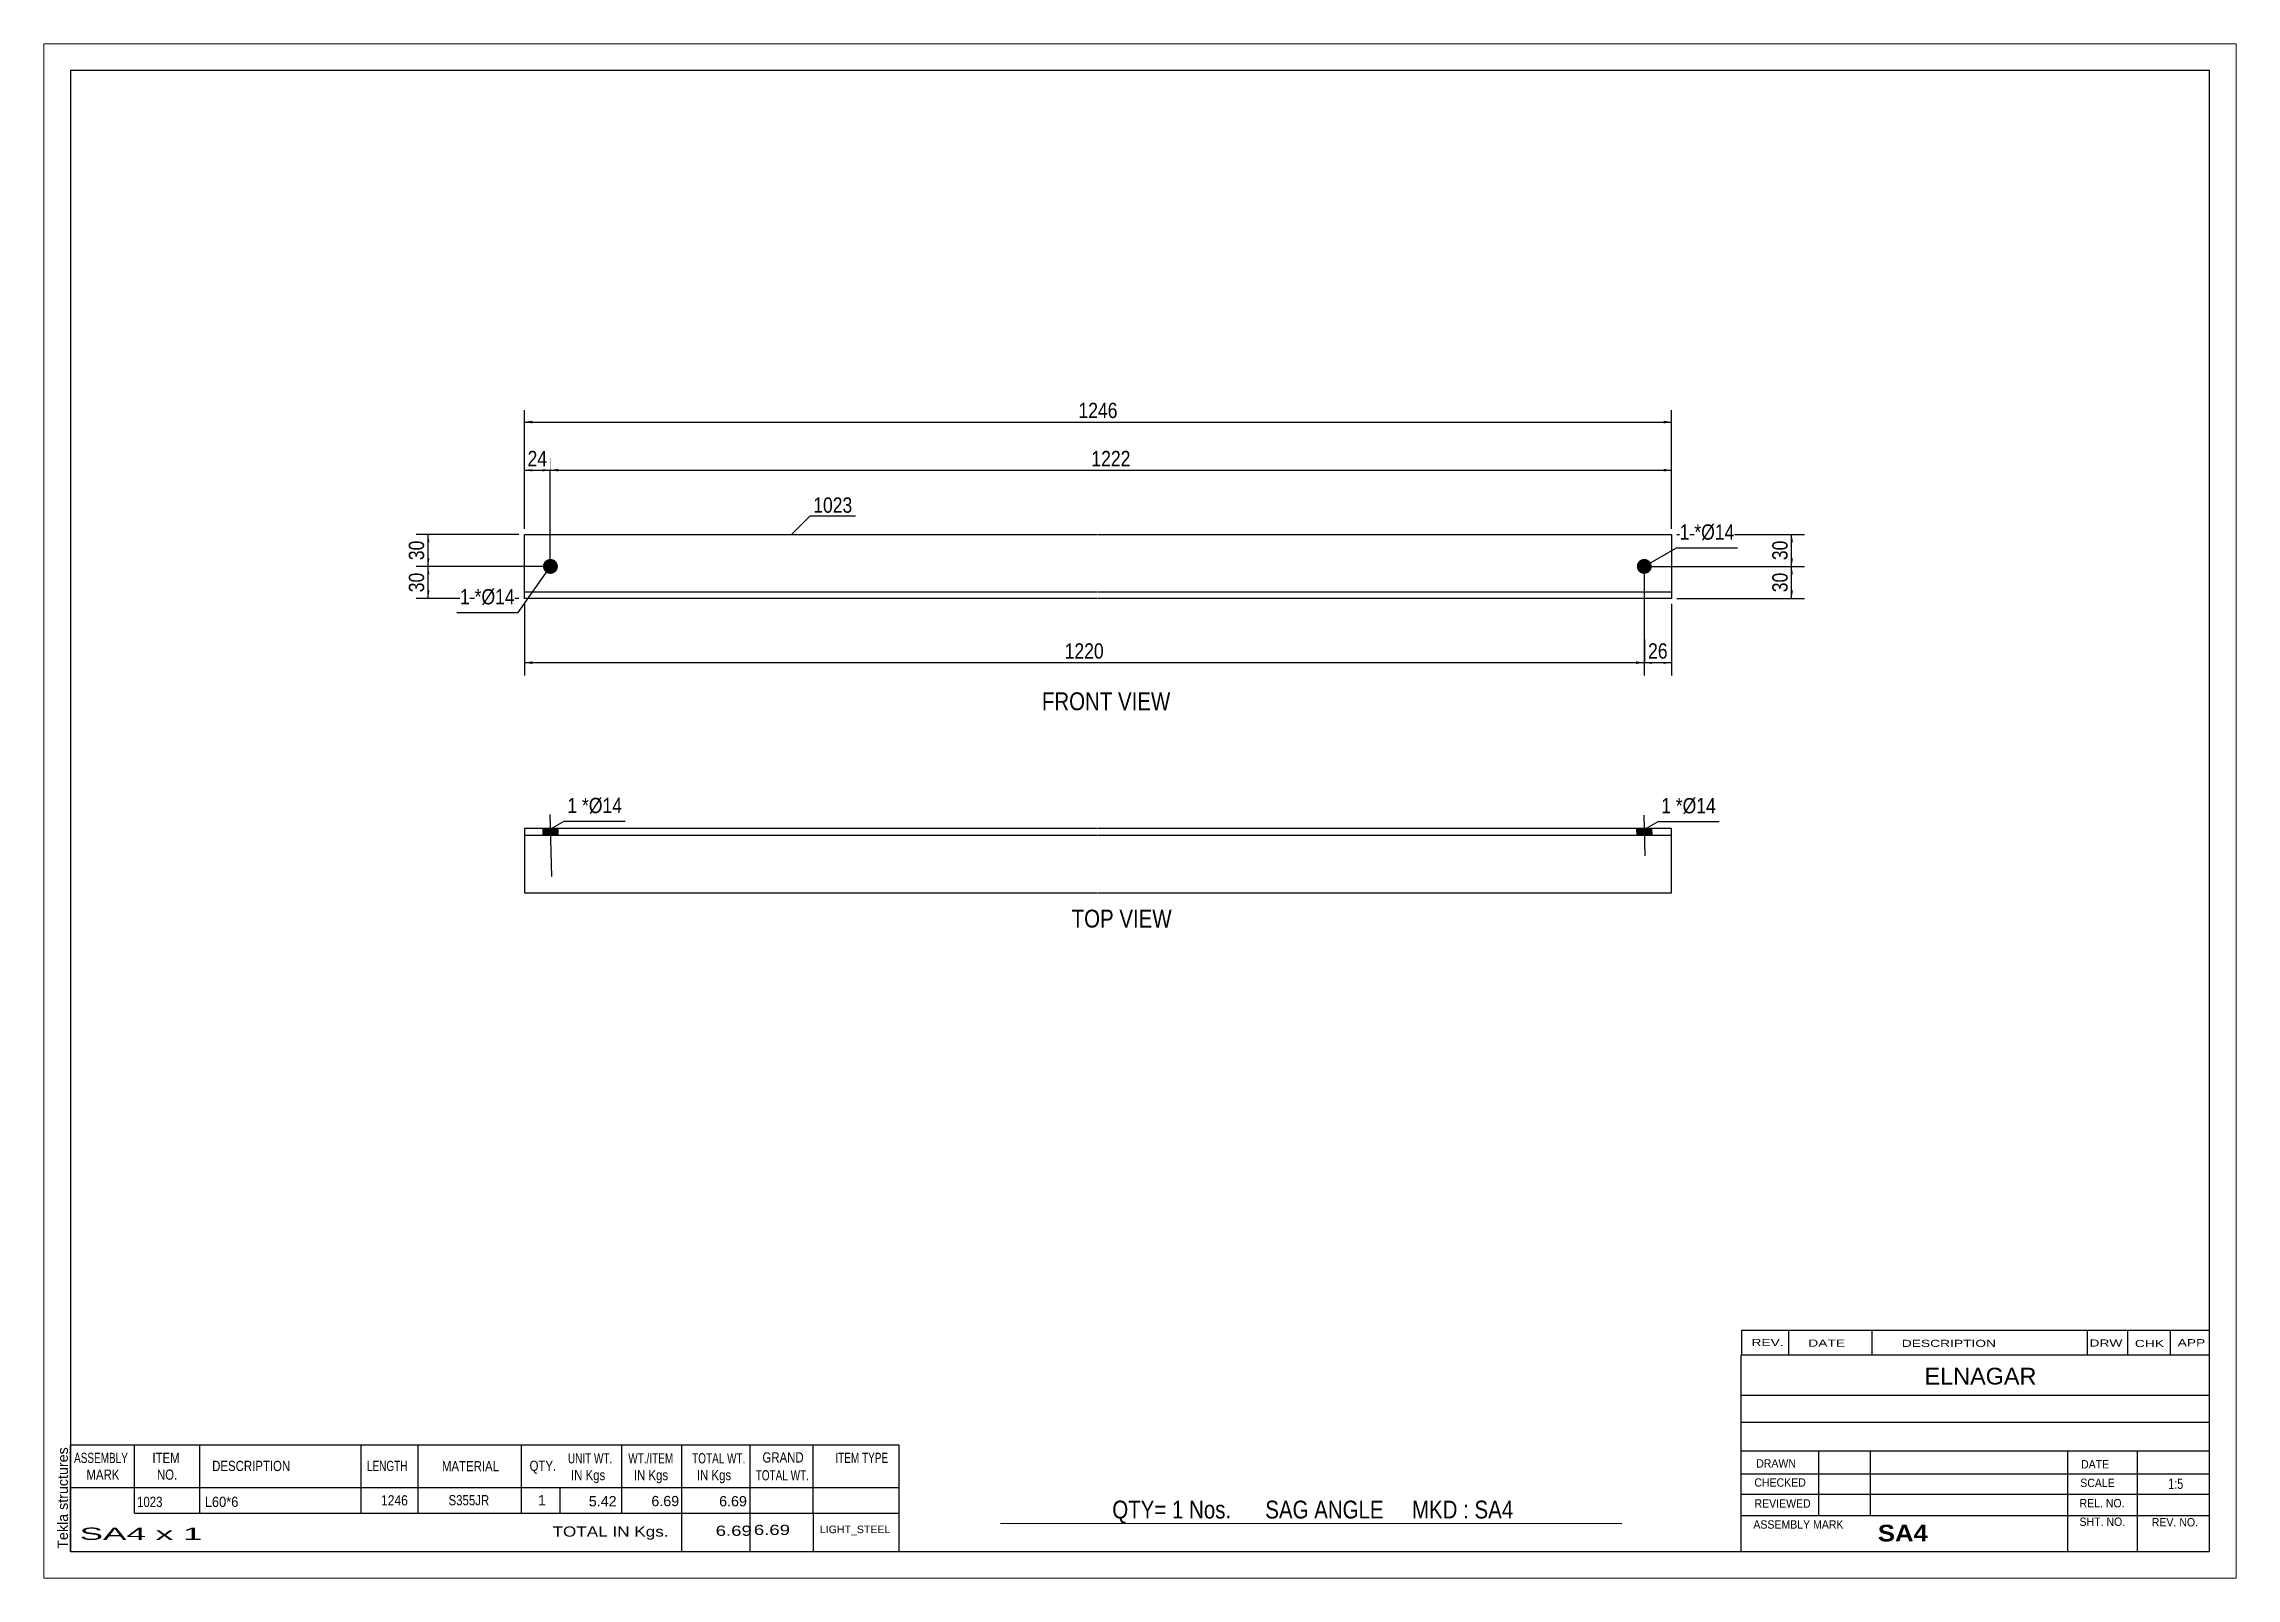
# Paper-space layout 'Layout1' of a CAD drawing. Header units: millimetres. Extents: x 0 to 410, y 0 to 287.
# The model-space entities are those that its viewports show. They can reach past a viewport. Long polylines and large blocks are cut down to what shows.
import ezdxf

# ---------------------------------------------------------------- set-up
doc = ezdxf.new("R2010")
doc.units = ezdxf.units.MM
doc.layers.add('Viewport layer', color=7, linetype='Continuous', plot=False)
doc.styles.add('Arial', font='ARIAL.TTF', dxfattribs={"height": 0.2})
doc.styles.add('Arial Bold', font='ARIALBD.TTF', dxfattribs={"height": 0.2})
doc.styles.add('Arial Narrow', font='ARIALN.TTF', dxfattribs={"height": 0.2})

# ---------------------------------------------------------------- blocks, each defined once
blk = doc.blocks.new('Unknown-629077594-1537')
at = {"color": 5, "linetype": 'Continuous'}
for p, q in [((405, 282), (5, 282)), ((5, 282), (5, 5)), ((405, 5), (405, 282)), ((5, 5), (405, 5))]:
    blk.add_line(p, q, dxfattribs=at)
at = {"color": 174, "linetype": 'Continuous', "style": 'Arial'}
blk.add_text('Tekla structures', height=1.9102, rotation=90, dxfattribs=at).set_placement((4.5, 5.5))
blk = doc.blocks.new('Unknown-629077594-11 - 1233')
at = {"color": 0, "linetype": 'Continuous'}
blk.add_wipeout([(210.72, 162.35), (210.72, 165.85), (186.65, 165.85), (186.65, 162.35)], dxfattribs=at)
at = {"color": 96, "linetype": 'Continuous', "style": 'Arial Narrow'}
blk.add_text('FRONT VIEW', height=3.34, dxfattribs=at).set_placement((186.65, 162.35))
blk = doc.blocks.new('Unknown-629077594-12 - 1284')
at = {"color": 0, "linetype": 'Continuous'}
blk.add_wipeout([(210.95, 121.7), (210.95, 125.2), (192.21, 125.2), (192.21, 121.7)], dxfattribs=at)
at = {"color": 96, "linetype": 'Continuous', "style": 'Arial Narrow'}
blk.add_text('TOP VIEW', height=3.34, dxfattribs=at).set_placement((192.21, 121.7))
blk = doc.blocks.new('Part-629077594-1280 - 1233')
at = {"color": 2, "linetype": 'Continuous'}
for p, q in [((89.86, 183.25), (89.86, 195.25)), ((89.86, 195.25), (196.95, 195.25)), ((197.05, 195.25), (304.42, 195.25)), ((304.42, 195.25), (304.42, 183.25)), ((196.95, 184.45), (89.86, 184.45)), ((196.95, 183.25), (89.86, 183.25)), ((304.42, 184.45), (197.05, 184.45)), ((304.42, 183.25), (197.05, 183.25))]:
    blk.add_line(p, q, dxfattribs=at)
blk = doc.blocks.new('Bolt-629077594-1281 - 1233')
at = {"linetype": 'Continuous'}
blk.add_hatch(color=3, dxfattribs=at).paths.add_polyline_path([(93.34, 189.26), (93.38, 189.55), (93.47, 189.83), (93.61, 190.08), (93.81, 190.3), (94.05, 190.47), (94.32, 190.59), (94.6, 190.64), (94.9, 190.64), (95.18, 190.58), (95.45, 190.46), (95.68, 190.29), (95.88, 190.07), (96.02, 189.81), (96.11, 189.54), (96.14, 189.24), (96.11, 188.95), (96.02, 188.68), (95.87, 188.42), (95.67, 188.21), (95.44, 188.04), (95.17, 187.92), (94.88, 187.86), (94.59, 187.86), (94.3, 187.92), (94.04, 188.04), (93.8, 188.22), (93.61, 188.43), (93.46, 188.69), (93.37, 188.97)])
at = {"color": 3, "linetype": 'Continuous'}
blk.add_line((94.65, 189.25), (94.93, 189.25), dxfattribs=at)
blk = doc.blocks.new('Bolt-629077594-1282 - 1233')
at = {"linetype": 'Continuous'}
blk.add_hatch(color=3, dxfattribs=at).paths.add_polyline_path([(297.91, 189.26), (297.94, 189.55), (298.03, 189.83), (298.18, 190.08), (298.38, 190.3), (298.61, 190.47), (298.88, 190.58), (299.17, 190.64), (299.46, 190.64), (299.75, 190.58), (300.01, 190.46), (300.25, 190.29), (300.44, 190.07), (300.59, 189.81), (300.68, 189.53), (300.71, 189.24), (300.67, 188.95), (300.58, 188.67), (300.43, 188.42), (300.24, 188.21), (300, 188.03), (299.73, 187.92), (299.45, 187.86), (299.15, 187.86), (298.87, 187.92), (298.6, 188.04), (298.37, 188.21), (298.17, 188.43), (298.03, 188.69), (297.94, 188.97)])
at = {"color": 3, "linetype": 'Continuous'}
blk.add_line((299.21, 189.25), (299.4, 189.25), dxfattribs=at)
blk = doc.blocks.new('Bolt-629077594-1287 - 1284')
at = {"linetype": 'Continuous'}
blk.add_hatch(color=3, dxfattribs=at).paths.add_polyline_path([(300.67, 140.27), (297.88, 140.2), (297.91, 138.93), (300.71, 139)])
at = {"color": 3, "linetype": 'Continuous'}
for p, q in [((297.88, 140.2), (297.91, 138.93)), ((299.21, 142.73), (299.4, 135.14)), ((300.67, 140.27), (300.71, 139))]:
    blk.add_line(p, q, dxfattribs=at)
blk = doc.blocks.new('Part-629077594-1285 - 1284')
at = {"color": 2, "linetype": 'Continuous'}
for p, q in [((89.86, 140.2), (89.86, 128.2)), ((196.95, 140.2), (89.86, 140.2)), ((304.42, 140.2), (197.05, 140.2)), ((304.42, 128.2), (304.42, 140.2)), ((89.86, 139), (196.95, 139)), ((197.05, 139), (304.42, 139)), ((89.86, 128.2), (196.95, 128.2)), ((197.05, 128.2), (304.42, 128.2))]:
    blk.add_line(p, q, dxfattribs=at)
blk = doc.blocks.new('Bolt-629077594-1286 - 1284')
at = {"linetype": 'Continuous'}
blk.add_hatch(color=3, dxfattribs=at).paths.add_polyline_path([(96.11, 140.27), (93.31, 140.2), (93.34, 138.93), (96.14, 139)])
at = {"color": 3, "linetype": 'Continuous'}
for p, q in [((93.31, 140.2), (93.34, 138.93)), ((94.65, 142.82), (94.93, 131.22)), ((96.11, 140.27), (96.14, 139))]:
    blk.add_line(p, q, dxfattribs=at)
blk = doc.blocks.new('StraightDimension-629077594-1291 - 1233')
at = {"linetype": 'Continuous'}
for points in [[(300.78, 171), (299.28, 171.25), (300.78, 171.5)], [(302.92, 171.5), (304.42, 171.25), (302.92, 171)]]:
    blk.add_hatch(color=7, dxfattribs=at).paths.add_polyline_path(points)
at = {"color": 7, "linetype": 'Continuous'}
for p, q in [((299.28, 188.25), (299.28, 168.85)), ((304.42, 182.25), (304.42, 168.85)), ((299.28, 171.25), (304.42, 171.25))]:
    blk.add_line(p, q, dxfattribs=at)
at = {"color": 0}
blk.add_wipeout([(304.28, 171.4), (304.28, 175.6), (299.42, 175.6), (299.42, 171.4)], dxfattribs=at)
at = {"color": 3, "style": 'Arial Narrow'}
blk.add_text('26', height=2.863, dxfattribs=at).set_placement((300.02, 172))
blk = doc.blocks.new('StraightDimension-629077594-1292 - 1233')
at = {"linetype": 'Continuous'}
for points in [[(91.36, 171), (89.86, 171.25), (91.36, 171.5)], [(297.78, 171.5), (299.28, 171.25), (297.78, 171)]]:
    blk.add_hatch(color=7, dxfattribs=at).paths.add_polyline_path(points)
at = {"color": 7, "linetype": 'Continuous'}
for p, q in [((299.28, 188.25), (299.28, 168.85)), ((89.86, 182.25), (89.86, 168.85)), ((89.86, 171.25), (299.28, 171.25))]:
    blk.add_line(p, q, dxfattribs=at)
at = {"color": 0}
blk.add_wipeout([(198.83, 171.4), (198.83, 175.6), (190.31, 175.6), (190.31, 171.4)], dxfattribs=at)
at = {"color": 3, "style": 'Arial Narrow'}
blk.add_text('1220', height=2.863, dxfattribs=at).set_placement((190.91, 172))
blk = doc.blocks.new('StraightDimension-629077594-1300 - 1233')
at = {"linetype": 'Continuous'}
for points in [[(96.22, 207), (94.72, 207.25), (96.22, 207.5)], [(302.92, 207.5), (304.42, 207.25), (302.92, 207)]]:
    blk.add_hatch(color=7, dxfattribs=at).paths.add_polyline_path(points)
at = {"color": 7, "linetype": 'Continuous'}
for p, q in [((94.72, 190.25), (94.72, 209.5)), ((304.42, 196.25), (304.42, 209.5)), ((94.72, 207.25), (304.42, 207.25))]:
    blk.add_line(p, q, dxfattribs=at)
at = {"color": 0}
blk.add_wipeout([(203.83, 207.4), (203.83, 211.6), (195.31, 211.6), (195.31, 207.4)], dxfattribs=at)
at = {"color": 3, "style": 'Arial Narrow'}
blk.add_text('1222', height=2.863, dxfattribs=at).set_placement((195.91, 208))
blk = doc.blocks.new('StraightDimension-629077594-1301 - 1233')
at = {"linetype": 'Continuous'}
for points in [[(91.36, 207), (89.86, 207.25), (91.36, 207.5)], [(93.22, 207.5), (94.72, 207.25), (93.22, 207)]]:
    blk.add_hatch(color=7, dxfattribs=at).paths.add_polyline_path(points)
at = {"color": 7, "linetype": 'Continuous'}
for p, q in [((89.86, 196.25), (89.86, 209.5)), ((94.72, 190.25), (94.72, 209.5)), ((89.86, 207.25), (94.72, 207.25))]:
    blk.add_line(p, q, dxfattribs=at)
at = {"color": 0}
blk.add_wipeout([(94.72, 207.4), (94.72, 211.6), (89.86, 211.6), (89.86, 207.4)], dxfattribs=at)
at = {"color": 3, "style": 'Arial Narrow'}
blk.add_text('24', height=2.863, dxfattribs=at).set_placement((90.46, 208))
blk = doc.blocks.new('StraightDimension-629077594-1308 - 1233')
at = {"linetype": 'Continuous'}
for points in [[(91.36, 216), (89.86, 216.25), (91.36, 216.5)], [(302.92, 216.5), (304.42, 216.25), (302.92, 216)]]:
    blk.add_hatch(color=7, dxfattribs=at).paths.add_polyline_path(points)
at = {"color": 7, "linetype": 'Continuous'}
for p, q in [((89.86, 196.25), (89.86, 218.5)), ((304.42, 196.25), (304.42, 218.5)), ((89.86, 216.25), (304.42, 216.25))]:
    blk.add_line(p, q, dxfattribs=at)
at = {"color": 0}
blk.add_wipeout([(201.4, 216.4), (201.4, 220.6), (192.89, 220.6), (192.89, 216.4)], dxfattribs=at)
at = {"color": 3, "style": 'Arial Narrow'}
blk.add_text('1246', height=2.863, dxfattribs=at).set_placement((193.49, 217))
blk = doc.blocks.new('StraightDimension-629077594-1656 - 1233')
at = {"linetype": 'Continuous'}
for points in [[(71.61, 193.75), (71.86, 195.25), (72.11, 193.75)], [(72.11, 190.75), (71.86, 189.25), (71.61, 190.75)]]:
    blk.add_hatch(color=7, dxfattribs=at).paths.add_polyline_path(points)
at = {"color": 7, "linetype": 'Continuous'}
for p, q in [((88.86, 195.25), (69.61, 195.25)), ((71.86, 189.25), (71.86, 195.25)), ((93.72, 189.25), (69.61, 189.25))]:
    blk.add_line(p, q, dxfattribs=at)
at = {"color": 0}
blk.add_wipeout([(71.71, 194.68), (67.51, 194.68), (67.51, 189.82), (71.71, 189.82)], dxfattribs=at)
at = {"color": 3, "style": 'Arial Narrow'}
blk.add_text('30', height=2.863, rotation=90.0002, dxfattribs=at).set_placement((71.11, 190.42))
blk = doc.blocks.new('StraightDimension-629077594-1657 - 1233')
at = {"linetype": 'Continuous'}
for points in [[(71.61, 187.75), (71.86, 189.25), (72.11, 187.75)], [(72.11, 184.75), (71.86, 183.25), (71.61, 184.75)]]:
    blk.add_hatch(color=7, dxfattribs=at).paths.add_polyline_path(points)
at = {"color": 7, "linetype": 'Continuous'}
for p, q in [((93.72, 189.25), (69.61, 189.25)), ((71.86, 183.25), (71.86, 189.25)), ((88.86, 183.25), (69.61, 183.25))]:
    blk.add_line(p, q, dxfattribs=at)
at = {"color": 0}
blk.add_wipeout([(71.71, 188.68), (67.51, 188.68), (67.51, 183.82), (71.71, 183.82)], dxfattribs=at)
at = {"color": 3, "style": 'Arial Narrow'}
blk.add_text('30', height=2.863, rotation=90.0002, dxfattribs=at).set_placement((71.11, 184.42))
blk = doc.blocks.new('StraightDimension-629077594-1673 - 1233')
at = {"linetype": 'Continuous'}
for points in [[(326.61, 193.75), (326.86, 195.25), (327.11, 193.75)], [(327.11, 190.75), (326.86, 189.25), (326.61, 190.75)]]:
    blk.add_hatch(color=7, dxfattribs=at).paths.add_polyline_path(points)
at = {"color": 7, "linetype": 'Continuous'}
for p, q in [((305.42, 195.25), (329.26, 195.25)), ((326.86, 189.25), (326.86, 195.25)), ((300.35, 189.25), (329.26, 189.25))]:
    blk.add_line(p, q, dxfattribs=at)
at = {"color": 0}
blk.add_wipeout([(326.71, 194.68), (322.51, 194.68), (322.51, 189.82), (326.71, 189.82)], dxfattribs=at)
at = {"color": 3, "style": 'Arial Narrow'}
blk.add_text('30', height=2.863, rotation=90.0002, dxfattribs=at).set_placement((326.11, 190.42))
blk = doc.blocks.new('StraightDimension-629077594-1674 - 1233')
at = {"linetype": 'Continuous'}
for points in [[(326.61, 187.75), (326.86, 189.25), (327.11, 187.75)], [(327.11, 184.75), (326.86, 183.25), (326.61, 184.75)]]:
    blk.add_hatch(color=7, dxfattribs=at).paths.add_polyline_path(points)
at = {"color": 7, "linetype": 'Continuous'}
for p, q in [((300.35, 189.25), (329.26, 189.25)), ((326.86, 183.25), (326.86, 189.25)), ((305.42, 183.25), (329.26, 183.25))]:
    blk.add_line(p, q, dxfattribs=at)
at = {"color": 0}
blk.add_wipeout([(326.71, 188.68), (322.51, 188.68), (322.51, 183.82), (326.71, 183.82)], dxfattribs=at)
at = {"color": 3, "style": 'Arial Narrow'}
blk.add_text('30', height=2.863, rotation=90.0002, dxfattribs=at).set_placement((326.11, 184.42))
blk = doc.blocks.new('CBS_BOM-629077594-1709')
at = {"color": 7, "linetype": 'Continuous'}
for p, q in [((4.97, 16.97), (4.97, 24.97)), ((4.97, 24.97), (159.89, 24.97)), ((16.97, 16.97), (16.97, 24.97)), ((29.16, 16.97), (29.16, 24.97)), ((59.32, 16.97), (59.32, 24.97)), ((70, 16.97), (70, 24.97)), ((89.32, 16.97), (89.32, 24.97)), ((108.12, 16.97), (108.12, 24.97)), ((119.33, 16.97), (119.33, 24.97)), ((132.12, 16.97), (132.12, 24.97)), ((143.87, 16.97), (143.87, 24.97)), ((159.89, 24.96), (159.89, 16.98)), ((4.97, 16.97), (159.89, 16.97)), ((4.97, 12.17), (4.97, 16.97)), ((16.97, 12.17), (16.97, 16.97)), ((29.16, 12.17), (29.16, 16.97)), ((59.32, 12.17), (59.32, 16.97)), ((70, 12.17), (70, 16.97)), ((89.32, 12.17), (89.32, 16.97)), ((96.58, 12.17), (96.58, 16.97)), ((108.12, 12.17), (108.12, 16.97)), ((119.33, 12.17), (119.33, 16.97)), ((132.12, 12.17), (132.12, 16.97)), ((143.89, 12.17), (143.89, 16.97)), ((159.89, 16.97), (159.89, 12.17)), ((4.97, 4.97), (4.97, 12.15)), ((16.97, 12.17), (159.89, 12.17)), ((119.33, 4.97), (119.33, 12.15)), ((132.12, 4.97), (132.12, 12.15)), ((143.93, 4.97), (143.93, 12.15)), ((159.89, 12.17), (159.89, 4.97)), ((4.97, 4.97), (159.89, 4.97))]:
    blk.add_line(p, q, dxfattribs=at)
at = {"color": 3, "linetype": 'Continuous', "style": 'Arial'}
for s, height, width, p in [('ASSEMBLY', 1.91, 0.7, (5.65, 21.54)), ('ITEM', 1.91, 0.8, (20.3, 21.54)), ('DESCRIPTION', 1.9102, 0.8, (31.48, 20.04)), ('LENGTH', 1.91, 0.7, (60.43, 20.04)), ('MATERIAL', 1.91, 0.8, (74.45, 19.99)), ('QTY.', 1.91, 0.8, (90.84, 20.07)), ('UNIT WT.', 1.91, 0.7, (98.01, 21.47)), ('WT./ITEM', 1.91, 0.7, (109.3, 21.47)), ('TOTAL WT.', 1.91, 0.7, (121.24, 21.47)), ('GRAND', 1.91, 0.8, (134.39, 21.63)), ('ITEM TYPE', 1.91, 0.7, (148.03, 21.55)), ('MARK', 1.91, 0.8, (7.97, 18.41)), ('NO.', 1.91, 0.8, (21.15, 18.41)), ('IN Kgs', 1.91, 0.8, (98.59, 18.33)), ('IN Kgs', 1.91, 0.8, (110.34, 18.33)), ('IN Kgs', 1.91, 0.8, (122.13, 18.33)), ('TOTAL WT.', 1.91, 0.7, (133.13, 18.29))]:
    blk.add_text(s, height=height, dxfattribs=dict(at, width=width)).set_placement(p)
at = {"color": 7, "linetype": 'Continuous', "style": 'Arial'}
for s, width, p in [('1023', 0.8, (17.43, 13.32)), ('L60*6', 0.9, (30.1, 13.32)), ('1246', 0.85, (63.04, 13.6)), ('S355JR', 0.8, (75.69, 13.63))]:
    blk.add_text(s, height=1.91, dxfattribs=dict(at, width=width)).set_placement(p)
for s, p in [('1', (92.41, 13.63)), ('5.42', (101.92, 13.44)), ('6.69', (113.62, 13.47)), ('6.69', (126.29, 13.44))]:
    blk.add_text(s, height=1.91, dxfattribs=at).set_placement(p)
at = {"color": 6, "linetype": 'Continuous', "style": 'Arial'}
for s, height, width, p in [('SA4 x 1', 2.292, 2.05, (6.69, 7.16)), ('TOTAL IN Kgs.', 1.9102, 1.2, (95.13, 7.77)), ('6.69', 1.91, 1.3, (125.65, 7.92)), ('6.69', 1.91, 1.3, (132.79, 8.08))]:
    blk.add_text(s, height=height, dxfattribs=dict(at, width=width)).set_placement(p)
blk.add_text('LIGHT_STEEL', height=1.4135, dxfattribs=at).set_placement((145.14, 8.42))
blk = doc.blocks.new('CBS_CALLOFF-629077594-1710')
at = {"color": 7, "linetype": 'Continuous'}
blk.add_line((178.88, 10.27), (295.11, 10.25), dxfattribs=at)
at = {"color": 3, "linetype": 'Continuous', "style": 'Arial Narrow'}
blk.add_text('QTY= 1 Nos.      SAG ANGLE     MKD : SA4', height=3.3405, dxfattribs=at).set_placement((199.82, 11.16))
blk = doc.blocks.new('CBS_NAME_BLOG-629077594-1711')
at = {"color": 7, "linetype": 'Continuous'}
for p, q in [((317.41, 41.75), (404.93, 41.75)), ((317.41, 5.04), (317.41, 41.75)), ((317.41, 34.21), (404.93, 34.21)), ((317.48, 29.16), (405, 29.16)), ((317.41, 23.79), (404.93, 23.79)), ((331.93, 11.68), (331.93, 23.78)), ((341.62, 11.71), (341.62, 23.78)), ((378.53, 5.04), (378.53, 23.77)), ((391.58, 5.04), (391.58, 23.78)), ((317.42, 19.49), (405, 19.51)), ((317.41, 15.74), (404.93, 15.74)), ((317.41, 11.7), (404.93, 11.7)), ((317.41, 5), (405, 5))]:
    blk.add_line(p, q, dxfattribs=at)
at = {"color": 3, "linetype": 'Continuous', "style": 'Arial'}
blk.add_text('ELNAGAR', height=3.133, dxfattribs=at).set_placement((351.73, 36.22))
at = {"color": 3, "linetype": 'Continuous'}
for s, height, style, width, p in [('DRAWN', 1.566, 'Arial', 0.9, (320.24, 20.68)), ('DATE', 1.566, 'Arial', 0.9, (381, 20.52)), ('CHECKED', 1.566, 'Arial', 0.9, (319.89, 17.11)), ('SCALE', 1.566, 'Arial', 0.9, (380.85, 17.04)), ('1:5', 1.957, 'Arial Narrow', 0.9, (397.3, 16.68)), ('REVIEWED', 1.566, 'Arial', 0.9, (319.93, 13.19)), ('REL. NO.', 1.566, 'Arial', 0.9, (380.71, 13.24)), ('ASSEMBLY MARK', 1.5663, 'Arial', 0.9, (319.71, 9.26)), ('SA4', 3.131, 'Arial Bold', 1.1, (342.99, 6.86)), ('SHT. NO.', 1.566, 'Arial', 0.9, (380.71, 9.77)), ('REV. NO.', 1.566, 'Arial', 0.9, (394.23, 9.68))]:
    blk.add_text(s, height=height, dxfattribs=dict(at, style=style, width=width)).set_placement(p)
blk = doc.blocks.new('CBS_REVISION-629077594-1712')
at = {"color": 7, "linetype": 'Continuous'}
for p, q in [((317.49, 46.38), (404.99, 46.38)), ((317.49, 46.38), (317.49, 41.75)), ((326.29, 46.38), (326.29, 41.75)), ((341.88, 46.38), (341.88, 41.81)), ((382.14, 46.38), (382.14, 41.75)), ((389.68, 46.38), (389.68, 41.75)), ((397.63, 46.38), (397.63, 41.75)), ((317.49, 41.75), (404.99, 41.75))]:
    blk.add_line(p, q, dxfattribs=at)
at = {"color": 7, "style": 'Arial Narrow', "width": 1.7}
for s, height, p in [('REV.', 1.326, (319.35, 43.43)), ('DATE', 1.326, (329.98, 43.31)), ('DESCRIPTION', 1.3257, (347.46, 43.26)), ('DRW', 1.326, (382.57, 43.32)), ('CHK', 1.326, (391.06, 43.23)), ('APP', 1.326, (399.06, 43.38))]:
    blk.add_text(s, height=height, dxfattribs=at).set_placement(p)
blk = doc.blocks.new('Mark-629077594-1327 - 1233')
at = {"color": 0}
blk.add_wipeout([(151.2, 199.29), (151.2, 202.29), (143.89, 202.29), (143.89, 199.29)], dxfattribs=at)
blk.add_wipeout([(151.2, 199.29), (151.2, 202.29), (143.89, 202.29), (143.89, 199.29)], dxfattribs=at)
at = {"color": 7, "linetype": 'Continuous'}
for p, q in [((139.75, 195.15), (143.29, 198.69)), ((143.29, 198.69), (151.8, 198.69))]:
    blk.add_line(p, q, dxfattribs=at)
at = {"color": 3, "style": 'Arial Narrow'}
blk.add_text('1023', height=2.863, dxfattribs=at).set_placement((143.89, 199.29))
blk = doc.blocks.new('Mark-629077594-1332 - 1233')
at = {"color": 0}
blk.add_wipeout([(79.66, 182.15), (79.66, 185.15), (77.83, 185.15), (77.83, 182.15)], dxfattribs=at)
blk.add_wipeout([(79.66, 182.15), (79.66, 185.15), (77.83, 185.15), (77.83, 182.15)], dxfattribs=at)
blk.add_wipeout([(81.84, 182.15), (81.84, 185.15), (80.56, 185.15), (80.56, 182.15)], dxfattribs=at)
blk.add_wipeout([(81.84, 182.15), (81.84, 185.15), (80.56, 185.15), (80.56, 182.15)], dxfattribs=at)
at = {"color": 3, "style": 'Arial Narrow'}
blk.add_text('1', height=2.86, dxfattribs=at).set_placement((77.83, 182.15))
at = {"color": 0}
blk.add_wipeout([(88.05, 182.15), (88.05, 185.15), (81.84, 185.15), (81.84, 182.15)], dxfattribs=at)
blk.add_wipeout([(88.05, 182.15), (88.05, 185.15), (81.84, 185.15), (81.84, 182.15)], dxfattribs=at)
at = {"color": 7, "linetype": 'Continuous'}
for p in [(94.72, 189.25), (77.23, 180.65)]:
    blk.add_line(p, (88.65, 180.65), dxfattribs=at)
at = {"color": 3, "style": 'Arial Narrow'}
for s, height, p in [('*', 2.86, (80.56, 182.15)), ('Ø14', 2.863, (81.84, 182.15))]:
    blk.add_text(s, height=height, dxfattribs=at).set_placement(p)
blk = doc.blocks.new('Mark-629077594-1333 - 1233')
at = {"color": 0}
blk.add_wipeout([(307.77, 194.25), (307.77, 197.25), (305.94, 197.25), (305.94, 194.25)], dxfattribs=at)
blk.add_wipeout([(307.77, 194.25), (307.77, 197.25), (305.94, 197.25), (305.94, 194.25)], dxfattribs=at)
at = {"color": 7, "linetype": 'Continuous'}
blk.add_line((299.28, 189.25), (305.34, 192.75), dxfattribs=at)
at = {"color": 0}
blk.add_wipeout([(309.95, 194.25), (309.95, 197.25), (308.67, 197.25), (308.67, 194.25)], dxfattribs=at)
blk.add_wipeout([(309.95, 194.25), (309.95, 197.25), (308.67, 197.25), (308.67, 194.25)], dxfattribs=at)
at = {"color": 3, "style": 'Arial Narrow'}
blk.add_text('1', height=2.86, dxfattribs=at).set_placement((305.94, 194.25))
at = {"color": 0}
blk.add_wipeout([(316.16, 194.25), (316.16, 197.25), (309.95, 197.25), (309.95, 194.25)], dxfattribs=at)
blk.add_wipeout([(316.16, 194.25), (316.16, 197.25), (309.95, 197.25), (309.95, 194.25)], dxfattribs=at)
at = {"color": 7, "linetype": 'Continuous'}
blk.add_line((305.34, 192.75), (316.76, 192.75), dxfattribs=at)
at = {"color": 3, "style": 'Arial Narrow'}
for s, height, p in [('*', 2.86, (308.67, 194.25)), ('Ø14', 2.863, (309.95, 194.25))]:
    blk.add_text(s, height=height, dxfattribs=at).set_placement(p)
blk = doc.blocks.new('Mark-629077594-1330 - 1284')
at = {"color": 0}
blk.add_wipeout([(99.74, 143.1), (99.74, 146.1), (97.91, 146.1), (97.91, 143.1)], dxfattribs=at)
blk.add_wipeout([(99.74, 143.1), (99.74, 146.1), (97.91, 146.1), (97.91, 143.1)], dxfattribs=at)
at = {"color": 7, "linetype": 'Continuous'}
blk.add_line((94.72, 140.1), (97.31, 141.6), dxfattribs=at)
at = {"color": 0}
blk.add_wipeout([(101.92, 143.1), (101.92, 146.1), (100.64, 146.1), (100.64, 143.1)], dxfattribs=at)
blk.add_wipeout([(101.92, 143.1), (101.92, 146.1), (100.64, 146.1), (100.64, 143.1)], dxfattribs=at)
at = {"color": 3, "style": 'Arial Narrow'}
blk.add_text('1', height=2.86, dxfattribs=at).set_placement((97.91, 143.1))
at = {"color": 0}
blk.add_wipeout([(108.13, 143.1), (108.13, 146.1), (101.92, 146.1), (101.92, 143.1)], dxfattribs=at)
blk.add_wipeout([(108.13, 143.1), (108.13, 146.1), (101.92, 146.1), (101.92, 143.1)], dxfattribs=at)
at = {"color": 7, "linetype": 'Continuous'}
blk.add_line((97.31, 141.6), (108.73, 141.6), dxfattribs=at)
at = {"color": 3, "style": 'Arial Narrow'}
for s, height, p in [('*', 2.86, (100.64, 143.1)), ('Ø14', 2.863, (101.92, 143.1))]:
    blk.add_text(s, height=height, dxfattribs=at).set_placement(p)
blk = doc.blocks.new('Mark-629077594-1331 - 1284')
at = {"color": 0}
blk.add_wipeout([(304.31, 143.06), (304.31, 146.06), (302.48, 146.06), (302.48, 143.06)], dxfattribs=at)
blk.add_wipeout([(304.31, 143.06), (304.31, 146.06), (302.48, 146.06), (302.48, 143.06)], dxfattribs=at)
at = {"color": 7, "linetype": 'Continuous'}
blk.add_line((299.28, 140.06), (301.88, 141.56), dxfattribs=at)
at = {"color": 0}
blk.add_wipeout([(306.48, 143.06), (306.48, 146.06), (305.21, 146.06), (305.21, 143.06)], dxfattribs=at)
blk.add_wipeout([(306.48, 143.06), (306.48, 146.06), (305.21, 146.06), (305.21, 143.06)], dxfattribs=at)
at = {"color": 3, "style": 'Arial Narrow'}
blk.add_text('1', height=2.86, dxfattribs=at).set_placement((302.48, 143.06))
at = {"color": 0}
blk.add_wipeout([(312.7, 143.06), (312.7, 146.06), (306.48, 146.06), (306.48, 143.06)], dxfattribs=at)
blk.add_wipeout([(312.7, 143.06), (312.7, 146.06), (306.48, 146.06), (306.48, 143.06)], dxfattribs=at)
at = {"color": 7, "linetype": 'Continuous'}
blk.add_line((301.88, 141.56), (313.3, 141.56), dxfattribs=at)
at = {"color": 3, "style": 'Arial Narrow'}
for s, height, p in [('*', 2.86, (305.21, 143.06)), ('Ø14', 2.863, (306.48, 143.06))]:
    blk.add_text(s, height=height, dxfattribs=at).set_placement(p)

msp = doc.modelspace()

# ---------------------------------------------------------------- block references
for name in ['Unknown-629077594-1537', 'Part-629077594-1280 - 1233', 'Bolt-629077594-1281 - 1233', 'Bolt-629077594-1282 - 1233', 'Part-629077594-1285 - 1284', 'Bolt-629077594-1286 - 1284', 'Bolt-629077594-1287 - 1284', 'CBS_REVISION-629077594-1712', 'CBS_NAME_BLOG-629077594-1711', 'CBS_BOM-629077594-1709', 'CBS_CALLOFF-629077594-1710']:
    msp.add_blockref(name, (0, 0))

# ---------------------------------------------------------------- next in the draw order: block references
for name in ['StraightDimension-629077594-1291 - 1233', 'Unknown-629077594-11 - 1233', 'Mark-629077594-1330 - 1284', 'Mark-629077594-1331 - 1284', 'Unknown-629077594-12 - 1284']:
    msp.add_blockref(name, (0, 0))

# ---------------------------------------------------------------- next in the draw order: block references
msp.add_blockref('StraightDimension-629077594-1292 - 1233', (0, 0))

# ---------------------------------------------------------------- next in the draw order: block references
msp.add_blockref('StraightDimension-629077594-1300 - 1233', (0, 0))

# ---------------------------------------------------------------- next in the draw order: block references
msp.add_blockref('StraightDimension-629077594-1301 - 1233', (0, 0))

# ---------------------------------------------------------------- next in the draw order: block references
msp.add_blockref('StraightDimension-629077594-1308 - 1233', (0, 0))

# ---------------------------------------------------------------- next in the draw order: block references
for name in ['Mark-629077594-1327 - 1233', 'StraightDimension-629077594-1656 - 1233', 'StraightDimension-629077594-1673 - 1233']:
    msp.add_blockref(name, (0, 0))

# ---------------------------------------------------------------- next in the draw order: block references
for name in ['StraightDimension-629077594-1657 - 1233', 'StraightDimension-629077594-1674 - 1233']:
    msp.add_blockref(name, (0, 0))

# ---------------------------------------------------------------- next in the draw order: block references
for name in ['Mark-629077594-1333 - 1233', 'Mark-629077594-1332 - 1233']:
    msp.add_blockref(name, (0, 0))

psp = doc.layouts.get("Layout1")

# ---------------------------------------------------------------- viewports
at = {"layer": 'Viewport layer', "view_target_point": (205, 143.5)}
psp.add_viewport(center=(205, 143.5), size=(410, 287), view_center_point=(0, 0), view_height=287, dxfattribs=at)

doc.saveas('drawing.dxf')
